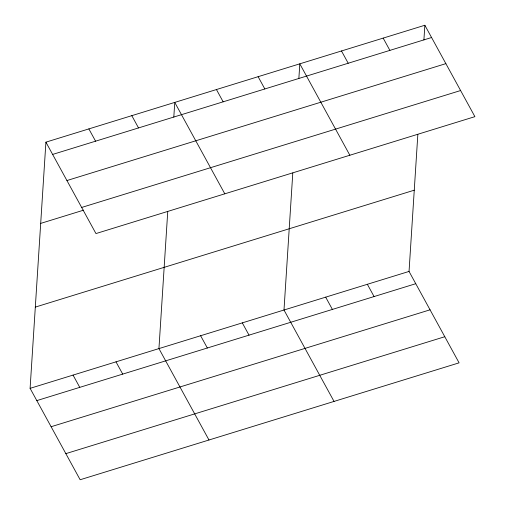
<?xml version="1.0" encoding="UTF-8"?>
<svg xmlns="http://www.w3.org/2000/svg" width="505" height="505" viewBox="0 0 505 505"><rect width="100%" height="100%" fill="white"/><g stroke="black" fill="none" stroke-linecap="round" stroke-linejoin="round"><path stroke-width="0.76" d="M417.843 134.393L409.044 271.431L459.089 362.842L80.143 479.75L30.098 388.345L45.911 142.157L424.856 25.25L474.902 116.655L95.956 233.569L45.911 142.157M167.742 211.551L158.942 348.595L208.982 440M173.808 117.109L174.755 102.408L224.801 193.819M292.793 172.969L283.993 310.013L334.039 401.418M298.859 78.534L299.806 63.832L349.851 155.237M423.91 39.952L424.856 25.25M52.634 154.429L431.573 37.521M66.931 180.544L445.871 63.636M81.659 207.454L460.604 90.54M40.697 223.399L83.641 210.149M35.318 307.103L414.258 190.189M30.098 388.345L409.044 271.431M36.814 400.61L415.76 283.703M51.112 426.725L430.058 309.817M65.846 453.635L444.791 336.721M383.169 38.109L389.892 50.38M341.487 50.967L348.204 63.239M258.118 76.691L264.841 88.962M367.356 284.29L374.079 296.561M216.437 89.549L223.153 101.821M325.674 297.155L332.391 309.42M131.805 115.658L138.522 127.929M242.305 322.872L249.022 335.143M88.861 128.908L95.578 141.179M200.624 335.73L207.34 348.002M115.992 361.845L122.709 374.11M73.048 375.095L79.765 387.36"/></g></svg>
